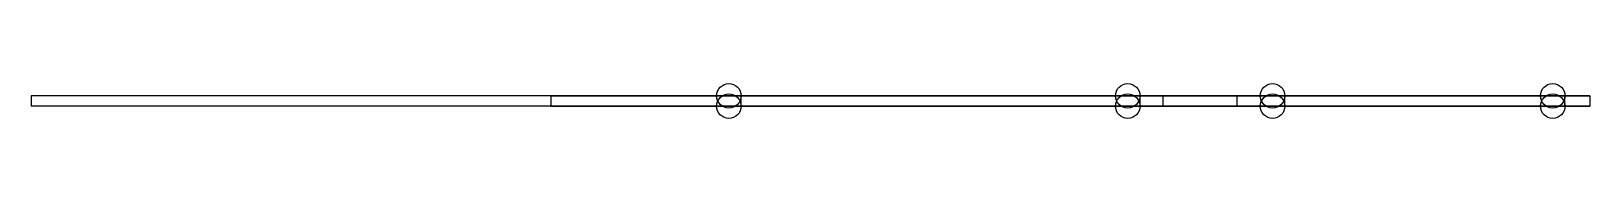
# Model space of a CAD drawing. Header units: millimetres. Extents: x -105 to 105, y -2 to 2.
import ezdxf

# ---------------------------------------------------------------- set-up
doc = ezdxf.new("R2010")
doc.units = ezdxf.units.MM
doc.layers.add('Body', color=7, linetype='CONTINUOUS')

msp = doc.modelspace()

# ---------------------------------------------------------------- linework, layer by layer
at = {"layer": 'Body'}
for p, q in [((-105, 0.7, -41), (-105, -0.7, -41)), ((-105, 0.7, -36), (-105, -0.7, -36)), ((-105, 0.7, -41), (-105, 0.7, -36)), ((-105, 0.7, -41), (-105, -0.7, -41)), ((105, 0.7, -41), (-105, 0.7, -41)), ((-105, 0.7, -36), (-105, -0.7, -36)), ((-105, 0.7, -41), (-105, 0.7, -36)), ((105, 0.7, -41), (-105, 0.7, -41)), ((-35, 0.7, 41), (-35, -0.7, 41)), ((-35, 0.7, 41), (105, 0.7, 41)), ((-35, 0.7, 41), (-35, -0.7, 41)), ((-35, 0.7, 41), (105, 0.7, 41)), ((-9.35, -0.7, -30), (-9.35, 0.7, -30)), ((-9.35, -0.7, -30), (-9.35, 0.7, -30)), ((-9.35, -0.7, -10), (-9.35, 0.7, -10)), ((-9.35, -0.7, -10), (-9.35, 0.7, -10)), ((-9.35, -0.7, 10), (-9.35, 0.7, 10)), ((-9.35, -0.7, 10), (-9.35, 0.7, 10)), ((-9.35, -0.7, 30), (-9.35, 0.7, 30)), ((-9.35, -0.7, 30), (-9.35, 0.7, 30)), ((44.4, -0.7, 31), (44.4, 0.7, 31)), ((44.4, -0.7, 31), (44.4, 0.7, 31)), ((47.5, 0.7, 13.5), (47.5, 0.7, 18.5)), ((47.5, 0.7, 18.5), (57.5, 0.7, 18.5)), ((57.5, 0.7, 13.5), (47.5, 0.7, 13.5)), ((47.5, -0.7, 13.5), (47.5, 0.7, 13.5)), ((47.5, 0.7, 13.5), (47.5, 0.7, 18.5)), ((47.5, -0.7, 18.5), (47.5, 0.7, 18.5)), ((47.5, -0.7, 18.5), (47.5, 0.7, 18.5)), ((47.5, 0.7, 18.5), (57.5, 0.7, 18.5)), ((57.5, 0.7, 13.5), (47.5, 0.7, 13.5)), ((47.5, -0.7, 13.5), (47.5, 0.7, 13.5)), ((57.5, 0.7, 18.5), (57.5, 0.7, 13.5)), ((57.5, -0.7, 18.5), (57.5, 0.7, 18.5)), ((57.5, -0.7, 18.5), (57.5, 0.7, 18.5)), ((57.5, 0.7, 18.5), (57.5, 0.7, 13.5)), ((57.5, -0.7, 13.5), (57.5, 0.7, 13.5)), ((57.5, -0.7, 13.5), (57.5, 0.7, 13.5)), ((63.9, -0.7, 31), (63.9, 0.7, 31)), ((63.9, -0.7, 31), (63.9, 0.7, 31)), ((101.65, -0.7, -30), (101.65, 0.7, -30)), ((101.65, -0.7, -30), (101.65, 0.7, -30)), ((101.65, -0.7, -10), (101.65, 0.7, -10)), ((101.65, -0.7, -10), (101.65, 0.7, -10)), ((101.65, -0.7, 10), (101.65, 0.7, 10)), ((101.65, -0.7, 10), (101.65, 0.7, 10)), ((101.65, -0.7, 30), (101.65, 0.7, 30)), ((101.65, -0.7, 30), (101.65, 0.7, 30)), ((105, 0.7, -41), (105, -0.7, -41)), ((105, 0.7, 41), (105, 0.7, -41)), ((105, 0.7, 41), (105, -0.7, 41)), ((105, 0.7, -41), (105, -0.7, -41)), ((105, 0.7, 41), (105, 0.7, -41)), ((105, 0.7, 41), (105, -0.7, 41)), ((-105, -0.7, -41), (-105, -0.7, -36)), ((105, -0.7, -41), (-105, -0.7, -41)), ((-105, -0.7, -41), (-105, -0.7, -36)), ((105, -0.7, -41), (-105, -0.7, -41)), ((-35, -0.7, 41), (105, -0.7, 41)), ((-35, -0.7, 41), (105, -0.7, 41)), ((57.5, -0.7, 18.5), (47.5, -0.7, 18.5)), ((47.5, -0.7, 13.5), (57.5, -0.7, 13.5)), ((47.5, -0.7, 18.5), (47.5, -0.7, 13.5)), ((47.5, -0.7, 18.5), (47.5, -0.7, 13.5)), ((57.5, -0.7, 18.5), (47.5, -0.7, 18.5)), ((47.5, -0.7, 13.5), (57.5, -0.7, 13.5)), ((57.5, -0.7, 13.5), (57.5, -0.7, 18.5)), ((57.5, -0.7, 13.5), (57.5, -0.7, 18.5)), ((105, -0.7, 41), (105, -0.7, -41)), ((105, -0.7, 41), (105, -0.7, -41))]:
    msp.add_line(p, q, dxfattribs=at)
for centre in [(-11, 0.7, -30), (-11, 0.7, -10), (-11, 0.7, 10), (-11, 0.7, 30), (-11, 0.7, -30), (-11, 0.7, -10), (-11, 0.7, 10), (-11, 0.7, 30), (42.75, 0.7, 31), (42.75, 0.7, 31), (62.25, 0.7, 31), (62.25, 0.7, 31), (100, 0.7, -30), (100, 0.7, -10), (100, 0.7, 10), (100, 0.7, 30), (100, 0.7, -30), (100, 0.7, -10), (100, 0.7, 10), (100, 0.7, 30), (-11, -0.7, -30), (-11, -0.7, -10), (-11, -0.7, 10), (-11, -0.7, 30), (-11, -0.7, -30), (-11, -0.7, -10), (-11, -0.7, 10), (-11, -0.7, 30), (42.75, -0.7, 31), (42.75, -0.7, 31), (62.25, -0.7, 31), (62.25, -0.7, 31), (100, -0.7, -30), (100, -0.7, -10), (100, -0.7, 10), (100, -0.7, 30), (100, -0.7, -30), (100, -0.7, -10), (100, -0.7, 10), (100, -0.7, 30)]:
    msp.add_circle(centre, 1.65, dxfattribs=at)
for centre in [(-105, 0.7, 34.32), (-105, 0.7, 34.32), (-105, -0.7, 34.32), (-105, -0.7, 34.32)]:
    msp.add_arc(centre, 0, 0, 132.6408, dxfattribs=at)

doc.saveas('drawing.dxf')
